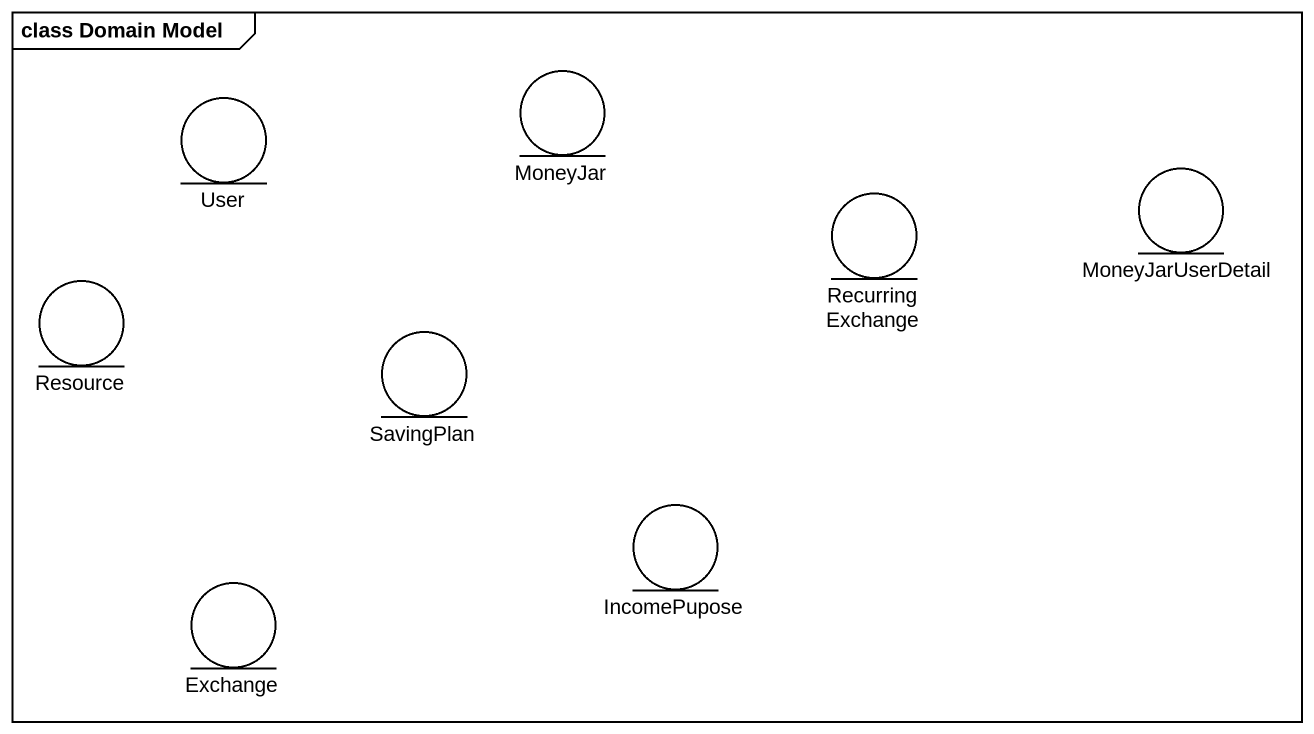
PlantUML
@startuml
mainframe class Domain Model
entity MoneyJar
entity User
entity RecurringExchange
entity MoneyJarUserDetail
entity Resource
entity SavingPlan
entity IncomePupose
entity Exchange
@enduml
